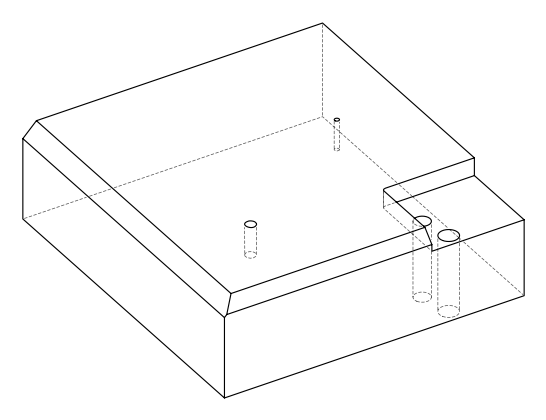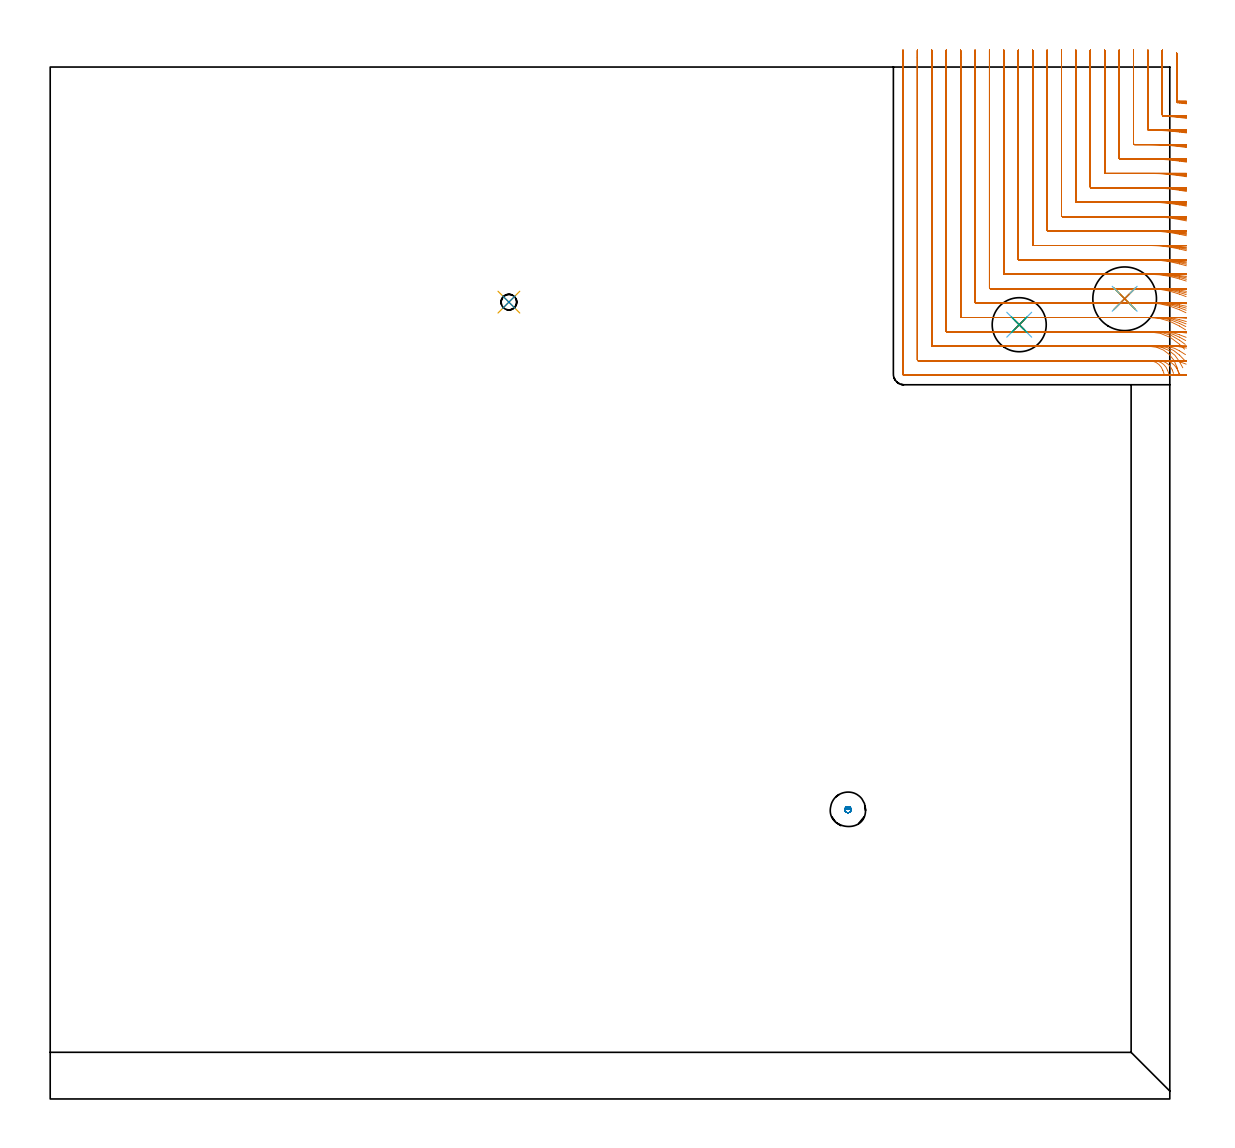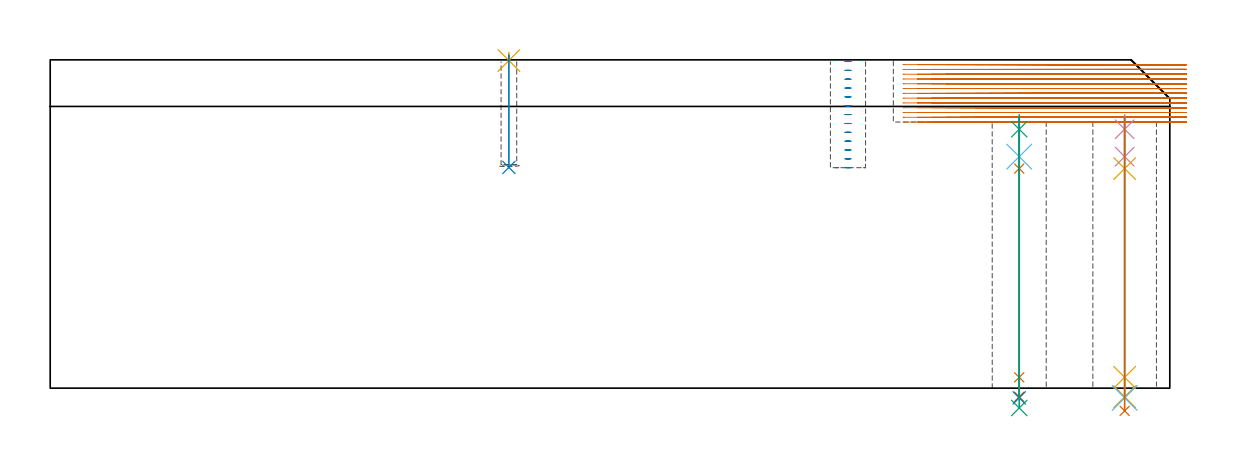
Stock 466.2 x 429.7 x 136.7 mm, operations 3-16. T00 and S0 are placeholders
(PLAN: 16 operations, 12 tool changes, 123.6 min)
(1 AREA_MILL | FG_CHAMFER_SURFACE | UGT0205_001 | 26.11 min | 87698 mm3)
(2 AREA_MILL_1 | FG_CHAMFER_SURFACE_1 | UGT0205_001 | 14.04 min | 37718 mm3)
(3 MILL_CORNER_NOTCH_RECTANGULAR | CORNER_NOTCH_RECTANGULAR | NXT0201_009 | Follow Part, ap 2, ae 75% | 79.26 min | 393359 mm3)
(4 MILL_BLIND_HOLE_FROM_SOLID_MATERIAL | STEP1POCKET | UGT0201_130 | Spiral | 0.65 min | 7508 mm3)
(5 SPOT_DRILL | STEP1HOLE | NXT0321_9005460120000 | 0.05 min | 182 mm3)
(6 SPOT_DRILL_1 | STEP1HOLE_1 | NXT0321_9005460120000 | 0.05 min | 180 mm3)
(7 SPOT_DRILL_2 | STEP1POCKET_1 | NXT0321_9005460120000 | 0.03 min | 6 mm3)
(8 DRILL_BLIND_HOLE_INTO_CENTER | STEP1HOLE | NXT0301_067 | 0.07 min | 792 mm3)
(9 GUN_DRILL_THROUGH_HOLE | STEP1HOLE | UGT0307_006 | 0.54 min | 6184 mm3)
(10 DRILL_TO_ENLARGE_THROUGH_HOLE | STEP1HOLE | NXT0301_104 | 0.47 min | 9840 mm3)
(11 DRILL_TO_ENLARGE_THROUGH_HOLE_1 | STEP1HOLE | UGT0301_054 | 0.49 min | 26993 mm3)
(12 DRILL_BLIND_HOLE_INTO_CENTER_1 | STEP1HOLE_1 | NXT0301_067 | 0.07 min | 815 mm3)
(13 GUN_DRILL_THROUGH_HOLE_1 | STEP1HOLE_1 | UGT0307_006 | 0.55 min | 6168 mm3)
(14 DRILL_TO_ENLARGE_THROUGH_HOLE_2 | STEP1HOLE_1 | NXT0301_104 | 0.47 min | 9840 mm3)
(15 DRILL_TO_ENLARGE_THROUGH_HOLE_3 | STEP1HOLE_1 | UGT0301_388 | 0.5 min | 44036 mm3)
(16 DRILL_BLIND_HOLE_INTO_CENTER_2 | STEP1POCKET_1 | NXT0301_036 | 0.19 min | 1445 mm3)
(TOOL UGT0205_001 | Chamfer Mill 20 x 3 x 45 deg. | D20 FL50 Z2)
(TOOL NXT0201_009 | ENDMILL 8mm [2P460-0800-NA 1630] | D8 FL26 Z6)
(TOOL UGT0201_130 | Carbide End Mill 12.0 | D12 FL15 Z4)
(TOOL NXT0321_9005460120000 | NC Spot Drill, 142deg, 12mm, Carbide, Uncoated | D12 PA142 FL30 Z2)
(TOOL NXT0301_067 | Carbide Drill 9.6mm [860.1-0960-029A1-MM 2214] | D9.6 PA140 FL47 Z2)
(TOOL UGT0307_006 | Gun Drill 9 mm | D9 PA130 FL24 Z1)
(TOOL NXT0301_104 | Carbide Drill 14mm [860.1-1400-112A1-MM 2214] | D14 PA140 FL123 Z2)
(TOOL UGT0301_054 | Twist Drill 22.5 mm | D22.5 PA118 FL155 Z2)
(TOOL UGT0301_388 | Twist Drill 26.5 mm | D26.5 PA118 FL165 Z2)
(TOOL NXT0301_036 | Carbide Drill 6.5mm [860.1-0650-033A1-MM 2214] | D6.5 PA140 FL53 Z2)
(OP 3 MILL_CORNER_NOTCH_RECTANGULAR)
G17 G21 G94 G90
T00 M6
G54
G17 G0 G90 X469.1 Y435.455 S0 M3
G43 Z146.7 H1
Z134.708
G94 G1 Y432.455 F250.
Y415.176 F500.
G3 X469.451 Y414.786 R0.4
G2 X470.2 Y414.706 R114.
G1 X473.182 Y414.375 F250.
G0 Z146.7
X463.1 Y436.7
Z134.708
G1 Y433.7
Y409.634 F500.
G3 X463.471 Y409.242 R0.4
G2 X470.2 Y408.667 R108.
G1 X473.18 Y408.318 F250.
G0 Z146.7
X457.1 Y436.7
Z134.708
G1 Y433.7
Y403.793 F500.
G3 X457.493 Y403.4 R0.4
G2 X470.2 Y402.623 R102.
G1 X473.177 Y402.254 F250.
G0 Z146.7
X451.1 Y436.7
Z134.708
G1 Y433.7
Y397.794 F500.
G3 X451.494 Y397.4 R0.4
G1 X457.637
G2 X470.2 Y396.574 R96.
G1 X473.174 Y396.182 F250.
G0 Z146.7
X445.1 Y436.7
Z134.708
G1 Y433.7
Y391.794 F500.
G3 X445.494 Y391.4 R0.4
G1 X457.637
G2 X470.2 Y390.519 R90.
G1 X473.171 Y390.1 F250.
G0 Z146.7
X439.1 Y436.7
Z134.708
G1 Y433.7
Y385.794 F500.
G3 X439.494 Y385.4 R0.4
G1 X457.637
G2 X470.2 Y384.455 R84.
G1 X473.166 Y384.007 F250.
G0 Z146.7
X433.1 Y436.7
Z134.708
G1 Y433.7
Y379.794 F500.
G3 X433.494 Y379.4 R0.4
G1 X457.637
G2 X470.2 Y378.382 R78.
G1 X473.161 Y377.898 F250.
G0 Z146.7
X427.1 Y436.7
Z134.708
G1 Y433.7
Y373.794 F500.
G3 X427.494 Y373.4 R0.4
G1 X457.637
G2 X470.2 Y372.296 R72.
G1 X473.154 Y371.772 F250.
G0 Z146.7
X421.1 Y436.7
Z134.708
G1 Y433.7
Y367.795 F500.
G3 X421.495 Y367.4 R0.4
G1 X457.637
G2 X470.2 Y366.193 R66.
G1 X473.145 Y365.622 F250.
G0 Z146.7
X415.1 Y436.7
Z134.708
G1 Y433.7
Y361.795 F500.
G3 X415.495 Y361.4 R0.4
G1 X457.637
G2 X470.2 Y360.07 R60.
G1 X473.133 Y359.442 F250.
G0 Z146.7
X409.1 Y436.7
Z134.708
G1 Y433.7
Y355.795 F500.
G3 X409.495 Y355.4 R0.4
G1 X457.637
G2 X470.2 Y353.918 R54.
G1 X473.118 Y353.22 F250.
G0 Z146.7
X403.1 Y436.7
Z134.708
G1 Y433.7
Y349.795 F500.
G3 X403.495 Y349.4 R0.4
G1 X457.637
G2 X470.2 Y347.727 R48.
G1 X473.095 Y346.942 F250.
G0 Z146.7
X397.1 Y436.7
Z134.708
G1 Y433.7
Y343.796 F500.
G3 X397.496 Y343.4 R0.4
G1 X457.637
G2 X470.2 Y341.477 R42.
G1 X473.063 Y340.58 F250.
G0 Z146.7
X391.1 Y436.7
Z134.708
G1 Y433.7
Y337.796 F500.
G3 X391.496 Y337.4 R0.4
G1 X457.637
G2 X470.2 Y335.137 R36.
G1 X473.011 Y334.09 F250.
G0 Z146.7
X385.1 Y436.7
Z134.708
G1 Y433.7
Y331.796 F500.
G3 X385.496 Y331.4 R0.4
G1 X457.637
G2 X470.2 Y328.643 R30.
G1 X472.924 Y327.387 F250.
G0 Z146.7
X379.1 Y436.7
Z134.708
G1 Y433.7
Y325.796 F500.
G3 X379.496 Y325.4 R0.4
G1 X457.637
G2 X470.2 Y321.849 R24.
G1 X472.756 Y320.279 F250.
G0 Z146.7
X373.1 Y436.7
Z134.708
G1 Y433.7
Y319.796 F500.
G3 X373.496 Y319.4 R0.4
G1 X457.637
G2 X470.2 Y314.291 R18.
G1 X472.348 Y312.197 F250.
G0 Z146.7
X367.1 Y436.7
Z134.708
G1 Y433.7
Y313.797 F500.
G3 X367.497 Y313.4 R0.4
G1 X457.637
G2 X469.169 Y304.719 R12.
G1 X469.999 Y301.837 F250.
G0 Z146.7
X361.1 Y436.7
Z134.708
G1 Y433.7
Y307.797 F500.
G3 X361.497 Y307.4 R0.4
G1 X457.637
G2 X463.294 Y303.4 R6.
G1 X463.794 Y301.986 F250.
G0 Z146.7
X355.1 Y436.7
Z134.708
G1 Y433.7
Y301.8 F500.
G3 X355.5 Y301.4 R0.4
G1 X457.637
X460.637 F250.
G0 Z146.7
X469.1 Y435.455
Z132.715
G1 Y432.455
Y415.366 F500.
G3 X469.458 Y414.975 R0.4
G2 X470.2 Y414.909 R114.
G1 X473.187 Y414.631 F250.
G0 Z146.7
X463.1 Y436.7
Z132.715
G1 Y433.7
Y409.724 F500.
G3 X463.479 Y409.331 R0.4
G2 X470.2 Y408.881 R108.
G1 X473.186 Y408.588 F250.
G0 Z146.7
X457.1 Y436.7
Z132.715
G1 Y433.7
Y403.793 F500.
G3 X457.493 Y403.4 R0.4
G1 X459.629
G2 X470.2 Y402.851 R102.
G1 X473.184 Y402.54 F250.
G0 Z146.7
X451.1 Y436.7
Z132.715
G1 Y433.7
Y397.794 F500.
G3 X451.494 Y397.4 R0.4
G1 X459.629
G2 X470.2 Y396.816 R96.
G1 X473.182 Y396.486 F250.
G0 Z146.7
X445.1 Y436.7
Z132.715
G1 Y433.7
Y391.794 F500.
G3 X445.494 Y391.4 R0.4
G1 X459.629
G2 X470.2 Y390.777 R90.
G1 X473.179 Y390.425 F250.
G0 Z146.7
X439.1 Y436.7
Z132.715
G1 Y433.7
Y385.794 F500.
G3 X439.494 Y385.4 R0.4
G1 X459.629
G2 X470.2 Y384.732 R84.
G1 X473.176 Y384.355 F250.
G0 Z146.7
X433.1 Y436.7
Z132.715
G1 Y433.7
Y379.794 F500.
G3 X433.494 Y379.4 R0.4
G1 X459.629
G2 X470.2 Y378.68 R78.
G1 X473.172 Y378.274 F250.
G0 Z146.7
X427.1 Y436.7
Z132.715
G1 Y433.7
Y373.794 F500.
G3 X427.494 Y373.4 R0.4
G1 X459.629
G2 X470.2 Y372.62 R72.
G1 X473.167 Y372.179 F250.
G0 Z146.7
X421.1 Y436.7
Z132.715
G1 Y433.7
Y367.795 F500.
G3 X421.495 Y367.4 R0.4
G1 X459.629
G2 X470.2 Y366.548 R66.
G1 X473.161 Y366.067 F250.
G0 Z146.7
X415.1 Y436.7
Z132.715
G1 Y433.7
Y361.795 F500.
G3 X415.495 Y361.4 R0.4
G1 X459.629
G2 X470.2 Y360.461 R60.
G1 X473.153 Y359.933 F250.
G0 Z146.7
X409.1 Y436.7
Z132.715
G1 Y433.7
Y355.795 F500.
G3 X409.495 Y355.4 R0.4
G1 X459.629
G2 X470.2 Y354.355 R54.
G1 X473.142 Y353.768 F250.
G0 Z146.7
X403.1 Y436.7
Z132.715
G1 Y433.7
Y349.795 F500.
G3 X403.495 Y349.4 R0.4
G1 X459.629
G2 X470.2 Y348.222 R48.
G1 X473.126 Y347.561 F250.
G0 Z146.7
X397.1 Y436.7
Z132.715
G1 Y433.7
Y343.796 F500.
G3 X397.496 Y343.4 R0.4
G1 X459.629
G2 X470.2 Y342.048 R42.
G1 X473.103 Y341.293 F250.
G0 Z146.7
X391.1 Y436.7
Z132.715
G1 Y433.7
Y337.796 F500.
G3 X391.496 Y337.4 R0.4
G1 X459.629
G2 X470.2 Y335.813 R36.
G1 X473.068 Y334.932 F250.
G0 Z146.7
X385.1 Y436.7
Z132.715
G1 Y433.7
Y331.796 F500.
G3 X385.496 Y331.4 R0.4
G1 X459.629
G2 X470.2 Y329.476 R30.
G1 X473.008 Y328.419 F250.
G0 Z146.7
X379.1 Y436.7
Z132.715
G1 Y433.7
Y325.796 F500.
G3 X379.496 Y325.4 R0.4
G1 X459.629
G2 X470.2 Y322.947 R24.
G1 X472.893 Y321.625 F250.
G0 Z146.7
X373.1 Y436.7
Z132.715
G1 Y433.7
Y319.796 F500.
G3 X373.496 Y319.4 R0.4
G1 X459.629
G2 X470.2 Y315.969 R18.
G1 X472.628 Y314.207 F250.
G0 Z146.7
X367.1 Y436.7
Z132.715
G1 Y433.7
Y313.797 F500.
G3 X367.497 Y313.4 R0.4
G1 X459.629
G2 X470.189 Y307.1 R12.
G1 X471.614 Y304.46 F250.
G0 Z146.7
X361.1 Y436.7
Z132.715
G1 Y433.7
Y307.797 F500.
G3 X361.497 Y307.4 R0.4
G1 X459.629
G2 X465.286 Y303.399 R6.
G1 X465.786 Y301.985 F250.
G0 Z146.7
X355.1 Y436.7
Z132.715
G1 Y433.7
Y301.8 F500.
G3 X355.5 Y301.4 R0.4
G1 X459.629
X462.629 F250.
G0 Z146.7
X469.1 Y435.455
Z130.723
G1 Y432.455
Y415.521 F500.
G3 X469.465 Y415.13 R0.4
G2 X470.2 Y415.077 R114.
G1 X473.191 Y414.851 F250.
G0 Z146.7
X463.1 Y436.7
Z130.723
G1 Y433.7
Y409.777 F500.
G3 X463.486 Y409.384 R0.4
G2 X470.2 Y409.059 R108.
G1 X473.191 Y408.82 F250.
G0 Z146.7
X457.1 Y436.7
Z130.723
G1 Y433.7
Y403.793 F500.
G3 X457.493 Y403.4 R0.4
G1 X461.621
G2 X470.2 Y403.039 R102.
G1 X473.189 Y402.786 F250.
G0 Z146.7
X451.1 Y436.7
Z130.723
G1 Y433.7
Y397.794 F500.
G3 X451.494 Y397.4 R0.4
G1 X461.621
G2 X470.2 Y397.016 R96.
G1 X473.188 Y396.748 F250.
G0 Z146.7
X445.1 Y436.7
Z130.723
G1 Y433.7
Y391.794 F500.
G3 X445.494 Y391.4 R0.4
G1 X461.621
G2 X470.2 Y390.99 R90.
G1 X473.186 Y390.704 F250.
G0 Z146.7
X439.1 Y436.7
Z130.723
G1 Y433.7
Y385.794 F500.
G3 X439.494 Y385.4 R0.4
G1 X461.621
G2 X470.2 Y384.961 R84.
G1 X473.184 Y384.654 F250.
G0 Z146.7
X433.1 Y436.7
Z130.723
G1 Y433.7
Y379.794 F500.
G3 X433.494 Y379.4 R0.4
G1 X461.621
G2 X470.2 Y378.927 R78.
G1 X473.182 Y378.597 F250.
G0 Z146.7
X427.1 Y436.7
Z130.723
G1 Y433.7
Y373.794 F500.
G3 X427.494 Y373.4 R0.4
G1 X461.621
G2 X470.2 Y372.887 R72.
G1 X473.179 Y372.53 F250.
G0 Z146.7
X421.1 Y436.7
Z130.723
G1 Y433.7
Y367.795 F500.
G3 X421.495 Y367.4 R0.4
G1 X461.621
G2 X470.2 Y366.84 R66.
G1 X473.175 Y366.45 F250.
G0 Z146.7
X415.1 Y436.7
Z130.723
G1 Y433.7
Y361.795 F500.
G3 X415.495 Y361.4 R0.4
G1 X461.621
G2 X470.2 Y360.784 R60.
G1 X473.169 Y360.355 F250.
G0 Z146.7
X409.1 Y436.7
Z130.723
G1 Y433.7
Y355.795 F500.
G3 X409.495 Y355.4 R0.4
G1 X461.621
G2 X470.2 Y354.714 R54.
G1 X473.162 Y354.238 F250.
G0 Z146.7
X403.1 Y436.7
Z130.723
G1 Y433.7
Y349.795 F500.
G3 X403.495 Y349.4 R0.4
G1 X461.621
G2 X470.2 Y348.627 R48.
G1 X473.152 Y348.091 F250.
G0 Z146.7
X397.1 Y436.7
Z130.723
G1 Y433.7
Y343.796 F500.
G3 X397.496 Y343.4 R0.4
G1 X461.621
G2 X470.2 Y342.515 R42.
G1 X473.137 Y341.902 F250.
G0 Z146.7
X391.1 Y436.7
Z130.723
G1 Y433.7
Y337.796 F500.
G3 X391.496 Y337.4 R0.4
G1 X461.621
G2 X470.2 Y336.363 R36.
G1 X473.114 Y335.648 F250.
G0 Z146.7
X385.1 Y436.7
Z130.723
G1 Y433.7
Y331.796 F500.
G3 X385.496 Y331.4 R0.4
G1 X461.621
G2 X470.2 Y330.147 R30.
G1 X473.075 Y329.289 F250.
G0 Z146.7
X379.1 Y436.7
Z130.723
G1 Y433.7
Y325.796 F500.
G3 X379.496 Y325.4 R0.4
G1 X461.621
G2 X470.2 Y323.814 R24.
G1 X473.002 Y322.742 F250.
G0 Z146.7
X373.1 Y436.7
Z130.723
G1 Y433.7
Y319.796 F500.
G3 X373.496 Y319.4 R0.4
G1 X461.621
G2 X470.2 Y317.224 R18.
G1 X472.837 Y315.794 F250.
G0 Z146.7
X367.1 Y436.7
Z130.723
G1 Y433.7
Y313.797 F500.
G3 X367.497 Y313.4 R0.4
G1 X461.621
G2 X470.2 Y309.791 R12.
G1 X472.298 Y307.646 F250.
G0 Z146.7
X361.1 Y436.7
Z130.723
G1 Y433.7
Y307.797 F500.
G3 X361.497 Y307.4 R0.4
G1 X461.621
G2 X467.229 Y303.535 R6.
G1 X467.762 Y302.133 F250.
G0 Z146.7
X355.1 Y436.7
Z130.723
G1 Y433.7
Y301.8 F500.
G3 X355.5 Y301.4 R0.4
G1 X461.621
X464.621 F250.
G0 Z146.7
X469.1 Y435.455
Z128.731
G1 Y432.455
Y415.65 F500.
G3 X469.473 Y415.258 R0.4
G2 X470.2 Y415.22 R114.
G1 X473.195 Y415.051 F250.
G0 Z146.7
X463.1 Y436.7
Z128.731
G1 Y433.7
Y409.793 F500.
G3 X463.493 Y409.4 R0.4
G2 X470.2 Y409.21 R108.
G1 X473.195 Y409.031 F250.
G0 Z146.7
X457.1 Y436.7
Z128.731
G1 Y433.7
Y403.793 F500.
G3 X457.493 Y403.4 R0.4
G1 X463.783
G2 X470.2 Y403.198 R102.
G1 X473.194 Y403.009 F250.
G0 Z146.7
X451.1 Y436.7
Z128.731
G1 Y433.7
Y397.794 F500.
G3 X451.494 Y397.4 R0.4
G1 X463.783
G2 X470.2 Y397.185 R96.
G1 X473.193 Y396.985 F250.
G0 Z146.7
X445.1 Y436.7
Z128.731
G1 Y433.7
Y391.794 F500.
G3 X445.494 Y391.4 R0.4
G1 X463.783
G2 X470.2 Y391.171 R90.
G1 X473.192 Y390.957 F250.
G0 Z146.7
X439.1 Y436.7
Z128.731
G1 Y433.7
Y385.794 F500.
G3 X439.494 Y385.4 R0.4
G1 X463.783
G2 X470.2 Y385.155 R84.
G1 X473.191 Y384.925 F250.
G0 Z146.7
X433.1 Y436.7
Z128.731
G1 Y433.7
Y379.794 F500.
G3 X433.494 Y379.4 R0.4
G1 X463.783
G2 X470.2 Y379.136 R78.
G1 X473.19 Y378.889 F250.
G0 Z146.7
X427.1 Y436.7
Z128.731
G1 Y433.7
Y373.794 F500.
G3 X427.494 Y373.4 R0.4
G1 X463.783
G2 X470.2 Y373.113 R72.
G1 X473.188 Y372.846 F250.
G0 Z146.7
X421.1 Y436.7
Z128.731
G1 Y433.7
Y367.795 F500.
G3 X421.495 Y367.4 R0.4
G1 X463.783
G2 X470.2 Y367.087 R66.
G1 X473.186 Y366.796 F250.
G0 Z146.7
X415.1 Y436.7
Z128.731
G1 Y433.7
Y361.795 F500.
G3 X415.495 Y361.4 R0.4
G1 X463.783
G2 X470.2 Y361.056 R60.
G1 X473.183 Y360.735 F250.
G0 Z146.7
X409.1 Y436.7
Z128.731
G1 Y433.7
Y355.795 F500.
G3 X409.495 Y355.4 R0.4
G1 X463.783
G2 X470.2 Y355.017 R54.
G1 X473.179 Y354.661 F250.
G0 Z146.7
X403.1 Y436.7
Z128.731
G1 Y433.7
Y349.795 F500.
G3 X403.495 Y349.4 R0.4
G1 X463.783
G2 X470.2 Y348.969 R48.
G1 X473.173 Y348.568 F250.
G0 Z146.7
X397.1 Y436.7
Z128.731
G1 Y433.7
Y343.796 F500.
G3 X397.496 Y343.4 R0.4
G1 X463.783
G2 X470.2 Y342.907 R42.
G1 X473.165 Y342.449 F250.
G0 Z146.7
X391.1 Y436.7
Z128.731
G1 Y433.7
Y337.796 F500.
G3 X391.496 Y337.4 R0.4
G1 X463.783
G2 X470.2 Y336.823 R36.
G1 X473.152 Y336.289 F250.
G0 Z146.7
X385.1 Y436.7
Z128.731
G1 Y433.7
Y331.796 F500.
G3 X385.496 Y331.4 R0.4
G1 X463.783
G2 X470.2 Y330.706 R30.
G1 X473.131 Y330.064 F250.
G0 Z146.7
X379.1 Y436.7
Z128.731
G1 Y433.7
Y325.796 F500.
G3 X379.496 Y325.4 R0.4
G1 X463.783
G2 X470.2 Y324.526 R24.
G1 X473.091 Y323.724 F250.
G0 Z146.7
X373.1 Y436.7
Z128.731
G1 Y433.7
Y319.796 F500.
G3 X373.496 Y319.4 R0.4
G1 X463.783
G2 X470.2 Y318.217 R18.
G1 X473.003 Y317.148 F250.
G0 Z146.7
X367.1 Y436.7
Z128.731
G1 Y433.7
Y313.797 F500.
G3 X367.497 Y313.4 R0.4
G1 X463.783
G2 X470.2 Y311.54 R12.
G1 X472.735 Y309.936 F250.
G0 Z146.7
X361.1 Y436.7
Z128.731
G1 Y433.7
Y307.797 F500.
G3 X361.497 Y307.4 R0.4
G1 X463.783
G2 X469.1 Y304.18 R6.
G1 X470.49 Y301.521 F250.
G0 Z146.7
X355.1 Y436.7
Z128.731
G1 Y433.7
Y301.8 F500.
G3 X355.5 Y301.4 R0.4
G1 X463.783
X466.783 F250.
G0 Z146.7
X469.1 Y435.455
Z126.738
G1 Y432.455
Y415.784 F500.
G3 X469.488 Y415.392 R0.4
G2 X470.2 Y415.381 R114.
G1 X473.199 Y415.326 F250.
G0 Z146.7
X463.1 Y436.7
Z126.738
G1 Y433.7
Y409.793 F500.
G3 X463.493 Y409.4 R0.4
G1 X468.109
G2 X470.2 Y409.38 R108.
G1 X473.199 Y409.322 F250.
G0 Z146.7
X457.1 Y436.7
Z126.738
G1 Y433.7
Y403.793 F500.
G3 X457.493 Y403.4 R0.4
G1 X468.109
G2 X470.2 Y403.379 R102.
G1 X473.199 Y403.317 F250.
G0 Z146.7
X451.1 Y436.7
Z126.738
G1 Y433.7
Y397.794 F500.
G3 X451.494 Y397.4 R0.4
G1 X468.109
G2 X470.2 Y397.377 R96.
G1 X473.199 Y397.312 F250.
G0 Z146.7
X445.1 Y436.7
Z126.738
G1 Y433.7
Y391.794 F500.
G3 X445.494 Y391.4 R0.4
G1 X468.109
G2 X470.2 Y391.376 R90.
G1 X473.199 Y391.306 F250.
G0 Z146.7
X439.1 Y436.7
Z126.738
G1 Y433.7
Y385.794 F500.
G3 X439.494 Y385.4 R0.4
G1 X468.109
G2 X470.2 Y385.374 R84.
G1 X473.199 Y385.299 F250.
G0 Z146.7
X433.1 Y436.7
Z126.738
G1 Y433.7
Y379.794 F500.
G3 X433.494 Y379.4 R0.4
G1 X468.109
G2 X470.2 Y379.372 R78.
G1 X473.199 Y379.292 F250.
G0 Z146.7
X427.1 Y436.7
Z126.738
G1 Y433.7
Y373.794 F500.
G3 X427.494 Y373.4 R0.4
G1 X468.109
G2 X470.2 Y373.37 R72.
G1 X473.199 Y373.283 F250.
G0 Z146.7
X421.1 Y436.7
Z126.738
G1 Y433.7
Y367.795 F500.
G3 X421.495 Y367.4 R0.4
G1 X468.109
G2 X470.2 Y367.367 R66.
G1 X473.198 Y367.272 F250.
G0 Z146.7
X415.1 Y436.7
Z126.738
G1 Y433.7
Y361.795 F500.
G3 X415.495 Y361.4 R0.4
G1 X468.109
G2 X470.2 Y361.364 R60.
G1 X473.198 Y361.259 F250.
G0 Z146.7
X409.1 Y436.7
Z126.738
G1 Y433.7
Y355.795 F500.
G3 X409.495 Y355.4 R0.4
G1 X468.109
G2 X470.2 Y355.36 R54.
G1 X473.198 Y355.243 F250.
G0 Z146.7
X403.1 Y436.7
Z126.738
G1 Y433.7
Y349.795 F500.
G3 X403.495 Y349.4 R0.4
G1 X468.109
G2 X470.2 Y349.354 R48.
G1 X473.197 Y349.224 F250.
G0 Z146.7
X397.1 Y436.7
Z126.738
G1 Y433.7
Y343.796 F500.
G3 X397.496 Y343.4 R0.4
G1 X468.109
G2 X470.2 Y343.348 R42.
G1 X473.196 Y343.199 F250.
G0 Z146.7
X391.1 Y436.7
Z126.738
G1 Y433.7
Y337.796 F500.
G3 X391.496 Y337.4 R0.4
G1 X468.109
G2 X470.2 Y337.339 R36.
G1 X473.195 Y337.165 F250.
G0 Z146.7
X385.1 Y436.7
Z126.738
G1 Y433.7
Y331.796 F500.
G3 X385.496 Y331.4 R0.4
G1 X468.109
G2 X470.2 Y331.327 R30.
G1 X473.193 Y331.118 F250.
G0 Z146.7
X379.1 Y436.7
Z126.738
G1 Y433.7
Y325.796 F500.
G3 X379.496 Y325.4 R0.4
G1 X468.109
G2 X470.2 Y325.309 R24.
G1 X473.189 Y325.047 F250.
G0 Z146.7
X373.1 Y436.7
Z126.738
G1 Y433.7
Y319.796 F500.
G3 X373.496 Y319.4 R0.4
G1 X468.109
G2 X470.2 Y319.278 R18.
G1 X473.18 Y318.93 F250.
G0 Z146.7
X367.1 Y436.7
Z126.738
G1 Y433.7
Y313.797 F500.
G3 X367.497 Y313.4 R0.4
G1 X468.109
G2 X470.2 Y313.216 R12.
G1 X473.154 Y312.694 F250.
G0 Z146.7
X361.1 Y436.7
Z126.738
G1 Y433.7
Y307.797 F500.
G3 X361.497 Y307.4 R0.4
G1 X468.109
G2 X470.2 Y307.024 R6.
G1 X473.012 Y305.979 F250.
G0 Z146.7
X355.1 Y436.7
Z126.738
G1 Y433.7
Y301.8 F500.
G3 X355.5 Y301.4 R0.4
G1 X468.109
X471.109 F250.
G0 Z146.7
X469.1 Y435.455
Z124.746
G1 Y432.455
Y415.793 F500.
G3 X469.493 Y415.4 R0.4
G2 X470.2 Y415.4 R114.
G1 X473.2 Y415.393 F250.
G0 Z146.7
X463.1 Y436.7
Z124.746
G1 Y433.7
Y409.793 F500.
G3 X463.493 Y409.4 R0.4
G1 X469.912
X470.2
X473.2 Y409.392 F250.
G0 Z146.7
X457.1 Y436.7
Z124.746
G1 Y433.7
Y403.793 F500.
G3 X457.493 Y403.4 R0.4
G1 X469.912
X470.2
X473.2 Y403.391 F250.
G0 Z146.7
X451.1 Y436.7
Z124.746
G1 Y433.7
Y397.794 F500.
G3 X451.494 Y397.4 R0.4
G1 X469.912
X470.2
X473.2 Y397.391 F250.
G0 Z146.7
X445.1 Y436.7
Z124.746
G1 Y433.7
Y391.794 F500.
G3 X445.494 Y391.4 R0.4
G1 X469.912
X470.2
X473.2 Y391.39 F250.
G0 Z146.7
X439.1 Y436.7
Z124.746
G1 Y433.7
Y385.794 F500.
G3 X439.494 Y385.4 R0.4
G1 X469.912
X470.2
X473.2 Y385.389 F250.
G0 Z146.7
X433.1 Y436.7
Z124.746
G1 Y433.7
Y379.794 F500.
G3 X433.494 Y379.4 R0.4
G1 X469.912
X470.2 Y379.399
X473.2 Y379.388 F250.
G0 Z146.7
X427.1 Y436.7
Z124.746
G1 Y433.7
Y373.794 F500.
G3 X427.494 Y373.4 R0.4
G1 X469.912
X470.2 Y373.399
X473.2 Y373.387 F250.
G0 Z146.7
X421.1 Y436.7
Z124.746
G1 Y433.7
Y367.795 F500.
G3 X421.495 Y367.4 R0.4
G1 X469.912
X470.2 Y367.399
X473.2 Y367.386 F250.
G0 Z146.7
X415.1 Y436.7
Z124.746
G1 Y433.7
Y361.795 F500.
G3 X415.495 Y361.4 R0.4
G1 X469.912
X470.2 Y361.399
X473.2 Y361.385 F250.
G0 Z146.7
X409.1 Y436.7
Z124.746
G1 Y433.7
Y355.795 F500.
G3 X409.495 Y355.4 R0.4
G1 X469.912
X470.2 Y355.399
X473.2 Y355.383 F250.
G0 Z146.7
X403.1 Y436.7
Z124.746
G1 Y433.7
Y349.795 F500.
G3 X403.495 Y349.4 R0.4
G1 X469.912
X470.2 Y349.399
X473.2 Y349.381 F250.
G0 Z146.7
X397.1 Y436.7
Z124.746
G1 Y433.7
Y343.796 F500.
G3 X397.496 Y343.4 R0.4
G1 X469.912
X470.2 Y343.399
X473.2 Y343.378 F250.
G0 Z146.7
X391.1 Y436.7
Z124.746
G1 Y433.7
Y337.796 F500.
G3 X391.496 Y337.4 R0.4
G1 X469.912
G2 X470.2 Y337.399 R36.
G1 X473.2 Y337.375 F250.
G0 Z146.7
X385.1 Y436.7
Z124.746
G1 Y433.7
Y331.796 F500.
G3 X385.496 Y331.4 R0.4
G1 X469.912
G2 X470.2 Y331.399 R30.
G1 X473.2 Y331.37 F250.
G0 Z146.7
X379.1 Y436.7
Z124.746
G1 Y433.7
Y325.796 F500.
G3 X379.496 Y325.4 R0.4
G1 X469.912
G2 X470.2 Y325.398 R24.
G1 X473.2 Y325.362 F250.
G0 Z146.7
X373.1 Y436.7
Z124.746
G1 Y433.7
Y319.796 F500.
G3 X373.496 Y319.4 R0.4
G1 X469.912
G2 X470.2 Y319.398 R18.
G1 X473.2 Y319.35 F250.
G0 Z146.7
X367.1 Y436.7
Z124.746
G1 Y433.7
Y313.797 F500.
G3 X367.497 Y313.4 R0.4
G1 X469.912
G2 X470.2 Y313.397 R12.
G1 X473.199 Y313.325 F250.
G0 Z146.7
X361.1 Y436.7
Z124.746
G1 Y433.7
Y307.797 F500.
G3 X361.497 Y307.4 R0.4
G1 X469.912
G2 X470.2 Y307.393 R6.
G1 X473.197 Y307.249 F250.
G0 Z146.7
X355.1 Y436.7
Z124.746
G1 Y433.7
Y301.8 F500.
G3 X355.5 Y301.4 R0.4
G1 X469.912
X472.912 F250.
G0 Z146.7
X469.1 Y435.455
Z122.754
G1 Y432.455
Y415.793 F500.
G3 X469.493 Y415.4 R0.4
G1 X470.2
X473.2 F250.
G0 Z146.7
X463.1 Y436.7
Z122.754
G1 Y433.7
Y409.793 F500.
G3 X463.493 Y409.4 R0.4
G1 X470.2
X473.2 F250.
G0 Z146.7
X457.1 Y436.7
Z122.754
G1 Y433.7
Y403.793 F500.
G3 X457.493 Y403.4 R0.4
G1 X470.2
X473.2 F250.
G0 Z146.7
X451.1 Y436.7
Z122.754
G1 Y433.7
Y397.794 F500.
G3 X451.494 Y397.4 R0.4
G1 X470.2
X473.2 F250.
G0 Z146.7
X445.1 Y436.7
Z122.754
G1 Y433.7
Y391.794 F500.
G3 X445.494 Y391.4 R0.4
G1 X470.2
X473.2 F250.
G0 Z146.7
X439.1 Y436.7
Z122.754
G1 Y433.7
Y385.794 F500.
G3 X439.494 Y385.4 R0.4
G1 X470.2
X473.2 F250.
G0 Z146.7
X433.1 Y436.7
Z122.754
G1 Y433.7
Y379.794 F500.
G3 X433.494 Y379.4 R0.4
G1 X470.2
X473.2 F250.
G0 Z146.7
X427.1 Y436.7
Z122.754
G1 Y433.7
Y373.794 F500.
G3 X427.494 Y373.4 R0.4
G1 X470.2
X473.2 F250.
G0 Z146.7
X421.1 Y436.7
Z122.754
G1 Y433.7
Y367.795 F500.
G3 X421.495 Y367.4 R0.4
G1 X470.2
X473.2 F250.
G0 Z146.7
X415.1 Y436.7
Z122.754
G1 Y433.7
Y361.795 F500.
G3 X415.495 Y361.4 R0.4
G1 X470.2
X473.2 F250.
G0 Z146.7
X409.1 Y436.7
Z122.754
G1 Y433.7
Y355.795 F500.
G3 X409.495 Y355.4 R0.4
G1 X470.2
X473.2 F250.
G0 Z146.7
X403.1 Y436.7
Z122.754
G1 Y433.7
Y349.795 F500.
G3 X403.495 Y349.4 R0.4
G1 X470.2
X473.2 F250.
G0 Z146.7
X397.1 Y436.7
Z122.754
G1 Y433.7
Y343.796 F500.
G3 X397.496 Y343.4 R0.4
G1 X470.2
X473.2 F250.
G0 Z146.7
X391.1 Y436.7
Z122.754
G1 Y433.7
Y337.796 F500.
G3 X391.496 Y337.4 R0.4
G1 X470.2
X473.2 F250.
G0 Z146.7
X385.1 Y436.7
Z122.754
G1 Y433.7
Y331.796 F500.
G3 X385.496 Y331.4 R0.4
G1 X470.2
X473.2 F250.
G0 Z146.7
X379.1 Y436.7
Z122.754
G1 Y433.7
Y325.796 F500.
G3 X379.496 Y325.4 R0.4
G1 X470.2
X473.2 F250.
G0 Z146.7
X373.1 Y436.7
Z122.754
G1 Y433.7
Y319.796 F500.
G3 X373.496 Y319.4 R0.4
G1 X470.2
X473.2 F250.
G0 Z146.7
X367.1 Y436.7
Z122.754
G1 Y433.7
Y313.797 F500.
G3 X367.497 Y313.4 R0.4
G1 X470.2
X473.2 F250.
G0 Z146.7
X361.1 Y436.7
Z122.754
G1 Y433.7
Y307.797 F500.
G3 X361.497 Y307.4 R0.4
G1 X470.2
X473.2 F250.
G0 Z146.7
X355.1 Y436.7
Z122.754
G1 Y433.7
Y301.8 F500.
G3 X355.5 Y301.4 R0.4
G1 X470.2
X473.2 F250.
G0 Z146.7
X469.1 Y435.455
Z120.761
G1 Y432.455
Y415.793 F500.
G3 X469.493 Y415.4 R0.4
G1 X470.2
X473.2 F250.
G0 Z146.7
X463.1 Y436.7
Z120.761
G1 Y433.7
Y409.793 F500.
G3 X463.493 Y409.4 R0.4
G1 X470.2
X473.2 F250.
G0 Z146.7
X457.1 Y436.7
Z120.761
G1 Y433.7
Y403.793 F500.
G3 X457.493 Y403.4 R0.4
G1 X470.2
X473.2 F250.
G0 Z146.7
X451.1 Y436.7
Z120.761
G1 Y433.7
Y397.794 F500.
G3 X451.494 Y397.4 R0.4
G1 X470.2
X473.2 F250.
G0 Z146.7
X445.1 Y436.7
Z120.761
G1 Y433.7
Y391.794 F500.
G3 X445.494 Y391.4 R0.4
G1 X470.2
X473.2 F250.
G0 Z146.7
X439.1 Y436.7
Z120.761
G1 Y433.7
Y385.794 F500.
G3 X439.494 Y385.4 R0.4
G1 X470.2
X473.2 F250.
G0 Z146.7
X433.1 Y436.7
Z120.761
G1 Y433.7
Y379.794 F500.
G3 X433.494 Y379.4 R0.4
G1 X470.2
X473.2 F250.
G0 Z146.7
X427.1 Y436.7
Z120.761
G1 Y433.7
Y373.794 F500.
G3 X427.494 Y373.4 R0.4
G1 X470.2
X473.2 F250.
G0 Z146.7
X421.1 Y436.7
Z120.761
G1 Y433.7
Y367.795 F500.
G3 X421.495 Y367.4 R0.4
G1 X470.2
X473.2 F250.
G0 Z146.7
X415.1 Y436.7
Z120.761
G1 Y433.7
Y361.795 F500.
G3 X415.495 Y361.4 R0.4
G1 X470.2
X473.2 F250.
G0 Z146.7
X409.1 Y436.7
Z120.761
G1 Y433.7
Y355.795 F500.
G3 X409.495 Y355.4 R0.4
G1 X470.2
X473.2 F250.
G0 Z146.7
X403.1 Y436.7
Z120.761
G1 Y433.7
Y349.795 F500.
G3 X403.495 Y349.4 R0.4
G1 X470.2
X473.2 F250.
G0 Z146.7
X397.1 Y436.7
Z120.761
G1 Y433.7
Y343.796 F500.
G3 X397.496 Y343.4 R0.4
G1 X470.2
X473.2 F250.
G0 Z146.7
X391.1 Y436.7
Z120.761
G1 Y433.7
Y337.796 F500.
G3 X391.496 Y337.4 R0.4
G1 X470.2
X473.2 F250.
G0 Z146.7
X385.1 Y436.7
Z120.761
G1 Y433.7
Y331.796 F500.
G3 X385.496 Y331.4 R0.4
G1 X470.2
X473.2 F250.
G0 Z146.7
X379.1 Y436.7
Z120.761
G1 Y433.7
Y325.796 F500.
G3 X379.496 Y325.4 R0.4
G1 X470.2
X473.2 F250.
G0 Z146.7
X373.1 Y436.7
Z120.761
G1 Y433.7
Y319.796 F500.
G3 X373.496 Y319.4 R0.4
G1 X470.2
X473.2 F250.
G0 Z146.7
X367.1 Y436.7
Z120.761
G1 Y433.7
Y313.797 F500.
G3 X367.497 Y313.4 R0.4
G1 X470.2
X473.2 F250.
G0 Z146.7
X361.1 Y436.7
Z120.761
G1 Y433.7
Y307.797 F500.
G3 X361.497 Y307.4 R0.4
G1 X470.2
X473.2 F250.
G0 Z146.7
X355.1 Y436.7
Z120.761
G1 Y433.7
Y301.8 F500.
G3 X355.5 Y301.4 R0.4
G1 X470.2
X473.2 F250.
G0 Z146.7
X469.1 Y435.455
Z118.769
G1 Y432.455
Y415.793 F500.
G3 X469.493 Y415.4 R0.4
G1 X470.2
X473.2 F250.
G0 Z146.7
X463.1 Y436.7
Z118.769
G1 Y433.7
Y409.793 F500.
G3 X463.493 Y409.4 R0.4
G1 X470.2
X473.2 F250.
G0 Z146.7
X457.1 Y436.7
Z118.769
G1 Y433.7
Y403.793 F500.
G3 X457.493 Y403.4 R0.4
G1 X470.2
X473.2 F250.
G0 Z146.7
X451.1 Y436.7
Z118.769
G1 Y433.7
Y397.794 F500.
G3 X451.494 Y397.4 R0.4
G1 X470.2
X473.2 F250.
G0 Z146.7
X445.1 Y436.7
Z118.769
G1 Y433.7
Y391.794 F500.
G3 X445.494 Y391.4 R0.4
G1 X470.2
X473.2 F250.
G0 Z146.7
X439.1 Y436.7
Z118.769
G1 Y433.7
Y385.794 F500.
G3 X439.494 Y385.4 R0.4
G1 X470.2
X473.2 F250.
G0 Z146.7
X433.1 Y436.7
Z118.769
G1 Y433.7
Y379.794 F500.
G3 X433.494 Y379.4 R0.4
G1 X470.2
X473.2 F250.
G0 Z146.7
X427.1 Y436.7
Z118.769
G1 Y433.7
Y373.794 F500.
G3 X427.494 Y373.4 R0.4
G1 X470.2
X473.2 F250.
G0 Z146.7
X421.1 Y436.7
Z118.769
G1 Y433.7
Y367.795 F500.
G3 X421.495 Y367.4 R0.4
G1 X470.2
X473.2 F250.
G0 Z146.7
X415.1 Y436.7
Z118.769
G1 Y433.7
Y361.795 F500.
G3 X415.495 Y361.4 R0.4
G1 X470.2
X473.2 F250.
G0 Z146.7
X409.1 Y436.7
Z118.769
G1 Y433.7
Y355.795 F500.
G3 X409.495 Y355.4 R0.4
G1 X470.2
X473.2 F250.
G0 Z146.7
X403.1 Y436.7
Z118.769
G1 Y433.7
Y349.795 F500.
G3 X403.495 Y349.4 R0.4
G1 X470.2
X473.2 F250.
G0 Z146.7
X397.1 Y436.7
Z118.769
G1 Y433.7
Y343.796 F500.
G3 X397.496 Y343.4 R0.4
G1 X470.2
X473.2 F250.
G0 Z146.7
X391.1 Y436.7
Z118.769
G1 Y433.7
Y337.796 F500.
G3 X391.496 Y337.4 R0.4
G1 X470.2
X473.2 F250.
G0 Z146.7
X385.1 Y436.7
Z118.769
G1 Y433.7
Y331.796 F500.
G3 X385.496 Y331.4 R0.4
G1 X470.2
X473.2 F250.
G0 Z146.7
X379.1 Y436.7
Z118.769
G1 Y433.7
Y325.796 F500.
G3 X379.496 Y325.4 R0.4
G1 X470.2
X473.2 F250.
G0 Z146.7
X373.1 Y436.7
Z118.769
G1 Y433.7
Y319.796 F500.
G3 X373.496 Y319.4 R0.4
G1 X470.2
X473.2 F250.
G0 Z146.7
X367.1 Y436.7
Z118.769
G1 Y433.7
Y313.797 F500.
G3 X367.497 Y313.4 R0.4
G1 X470.2
X473.2 F250.
G0 Z146.7
X361.1 Y436.7
Z118.769
G1 Y433.7
Y307.797 F500.
G3 X361.497 Y307.4 R0.4
G1 X470.2
X473.2 F250.
G0 Z146.7
X355.1 Y436.7
Z118.769
G1 Y433.7
Y301.8 F500.
G3 X355.5 Y301.4 R0.4
G1 X470.2
X473.2 F250.
G0 Z146.7
X469.1 Y435.455
Z116.777
G1 Y432.455
Y415.793 F500.
G3 X469.493 Y415.4 R0.4
G1 X470.2
X473.2 F250.
G0 Z146.7
X463.1 Y436.7
Z116.777
G1 Y433.7
Y409.793 F500.
G3 X463.493 Y409.4 R0.4
G1 X470.2
X473.2 F250.
G0 Z146.7
X457.1 Y436.7
Z116.777
G1 Y433.7
Y403.793 F500.
G3 X457.493 Y403.4 R0.4
G1 X470.2
X473.2 F250.
G0 Z146.7
X451.1 Y436.7
Z116.777
G1 Y433.7
Y397.794 F500.
G3 X451.494 Y397.4 R0.4
G1 X470.2
X473.2 F250.
G0 Z146.7
X445.1 Y436.7
Z116.777
G1 Y433.7
Y391.794 F500.
G3 X445.494 Y391.4 R0.4
G1 X470.2
X473.2 F250.
G0 Z146.7
X439.1 Y436.7
Z116.777
G1 Y433.7
Y385.794 F500.
G3 X439.494 Y385.4 R0.4
G1 X470.2
X473.2 F250.
G0 Z146.7
X433.1 Y436.7
Z116.777
G1 Y433.7
Y379.794 F500.
G3 X433.494 Y379.4 R0.4
G1 X470.2
X473.2 F250.
G0 Z146.7
X427.1 Y436.7
Z116.777
G1 Y433.7
Y373.794 F500.
G3 X427.494 Y373.4 R0.4
G1 X470.2
X473.2 F250.
G0 Z146.7
X421.1 Y436.7
Z116.777
G1 Y433.7
Y367.795 F500.
G3 X421.495 Y367.4 R0.4
G1 X470.2
X473.2 F250.
G0 Z146.7
X415.1 Y436.7
Z116.777
G1 Y433.7
Y361.795 F500.
G3 X415.495 Y361.4 R0.4
G1 X470.2
X473.2 F250.
G0 Z146.7
X409.1 Y436.7
Z116.777
G1 Y433.7
Y355.795 F500.
G3 X409.495 Y355.4 R0.4
G1 X470.2
X473.2 F250.
G0 Z146.7
X403.1 Y436.7
Z116.777
G1 Y433.7
Y349.795 F500.
G3 X403.495 Y349.4 R0.4
G1 X470.2
X473.2 F250.
G0 Z146.7
X397.1 Y436.7
Z116.777
G1 Y433.7
Y343.796 F500.
G3 X397.496 Y343.4 R0.4
G1 X470.2
X473.2 F250.
G0 Z146.7
X391.1 Y436.7
Z116.777
G1 Y433.7
Y337.796 F500.
G3 X391.496 Y337.4 R0.4
G1 X470.2
X473.2 F250.
G0 Z146.7
X385.1 Y436.7
Z116.777
G1 Y433.7
Y331.796 F500.
G3 X385.496 Y331.4 R0.4
G1 X470.2
X473.2 F250.
G0 Z146.7
X379.1 Y436.7
Z116.777
G1 Y433.7
Y325.796 F500.
G3 X379.496 Y325.4 R0.4
G1 X470.2
X473.2 F250.
G0 Z146.7
X373.1 Y436.7
Z116.777
G1 Y433.7
Y319.796 F500.
G3 X373.496 Y319.4 R0.4
G1 X470.2
X473.2 F250.
G0 Z146.7
X367.1 Y436.7
Z116.777
G1 Y433.7
Y313.797 F500.
G3 X367.497 Y313.4 R0.4
G1 X470.2
X473.2 F250.
G0 Z146.7
X361.1 Y436.7
Z116.777
G1 Y433.7
Y307.797 F500.
G3 X361.497 Y307.4 R0.4
G1 X470.2
X473.2 F250.
G0 Z146.7
X355.1 Y436.7
Z116.777
G1 Y433.7
Y301.8 F500.
G3 X355.5 Y301.4 R0.4
G1 X470.2
X473.2 F250.
G0 Z146.7
X469.1 Y435.455
Z114.785
G1 Y432.455
Y415.793 F500.
G3 X469.493 Y415.4 R0.4
G1 X470.2
X473.2 F250.
G0 Z146.7
X463.1 Y436.7
Z114.785
G1 Y433.7
Y409.793 F500.
G3 X463.493 Y409.4 R0.4
G1 X470.2
X473.2 F250.
G0 Z146.7
X457.1 Y436.7
Z114.785
G1 Y433.7
Y403.793 F500.
G3 X457.493 Y403.4 R0.4
G1 X470.2
X473.2 F250.
G0 Z146.7
X451.1 Y436.7
Z114.785
G1 Y433.7
Y397.794 F500.
G3 X451.494 Y397.4 R0.4
G1 X470.2
X473.2 F250.
G0 Z146.7
X445.1 Y436.7
Z114.785
G1 Y433.7
Y391.794 F500.
G3 X445.494 Y391.4 R0.4
G1 X470.2
X473.2 F250.
G0 Z146.7
X439.1 Y436.7
Z114.785
G1 Y433.7
Y385.794 F500.
G3 X439.494 Y385.4 R0.4
G1 X470.2
X473.2 F250.
G0 Z146.7
X433.1 Y436.7
Z114.785
G1 Y433.7
Y379.794 F500.
G3 X433.494 Y379.4 R0.4
G1 X470.2
X473.2 F250.
G0 Z146.7
X427.1 Y436.7
Z114.785
G1 Y433.7
Y373.794 F500.
G3 X427.494 Y373.4 R0.4
G1 X470.2
X473.2 F250.
G0 Z146.7
X421.1 Y436.7
Z114.785
G1 Y433.7
Y367.795 F500.
G3 X421.495 Y367.4 R0.4
G1 X470.2
X473.2 F250.
G0 Z146.7
X415.1 Y436.7
Z114.785
G1 Y433.7
Y361.795 F500.
G3 X415.495 Y361.4 R0.4
G1 X470.2
X473.2 F250.
G0 Z146.7
X409.1 Y436.7
Z114.785
G1 Y433.7
Y355.795 F500.
G3 X409.495 Y355.4 R0.4
G1 X470.2
X473.2 F250.
G0 Z146.7
X403.1 Y436.7
Z114.785
G1 Y433.7
Y349.795 F500.
G3 X403.495 Y349.4 R0.4
G1 X470.2
X473.2 F250.
G0 Z146.7
X397.1 Y436.7
Z114.785
G1 Y433.7
Y343.796 F500.
G3 X397.496 Y343.4 R0.4
G1 X470.2
X473.2 F250.
G0 Z146.7
X391.1 Y436.7
Z114.785
G1 Y433.7
Y337.796 F500.
G3 X391.496 Y337.4 R0.4
G1 X470.2
X473.2 F250.
G0 Z146.7
X385.1 Y436.7
Z114.785
G1 Y433.7
Y331.796 F500.
G3 X385.496 Y331.4 R0.4
G1 X470.2
X473.2 F250.
G0 Z146.7
X379.1 Y436.7
Z114.785
G1 Y433.7
Y325.796 F500.
G3 X379.496 Y325.4 R0.4
G1 X470.2
X473.2 F250.
G0 Z146.7
X373.1 Y436.7
Z114.785
G1 Y433.7
Y319.796 F500.
G3 X373.496 Y319.4 R0.4
G1 X470.2
X473.2 F250.
G0 Z146.7
X367.1 Y436.7
Z114.785
G1 Y433.7
Y313.797 F500.
G3 X367.497 Y313.4 R0.4
G1 X470.2
X473.2 F250.
G0 Z146.7
X361.1 Y436.7
Z114.785
G1 Y433.7
Y307.797 F500.
G3 X361.497 Y307.4 R0.4
G1 X470.2
X473.2 F250.
G0 Z146.7
X355.1 Y436.7
Z114.785
G1 Y433.7
Y301.8 F500.
G3 X355.5 Y301.4 R0.4
G1 X470.2
X473.2 F250.
G0 Z146.7
X469.1 Y435.455
Z112.792
G1 Y432.455
Y415.793 F500.
G3 X469.493 Y415.4 R0.4
G1 X470.2
X473.2 F250.
G0 Z146.7
X463.1 Y436.7
Z112.792
G1 Y433.7
Y409.793 F500.
G3 X463.493 Y409.4 R0.4
G1 X470.2
X473.2 F250.
G0 Z146.7
X457.1 Y436.7
Z112.792
G1 Y433.7
Y403.793 F500.
G3 X457.493 Y403.4 R0.4
G1 X470.2
X473.2 F250.
G0 Z146.7
X451.1 Y436.7
Z112.792
G1 Y433.7
Y397.794 F500.
G3 X451.494 Y397.4 R0.4
G1 X470.2
X473.2 F250.
G0 Z146.7
X445.1 Y436.7
Z112.792
G1 Y433.7
Y391.794 F500.
G3 X445.494 Y391.4 R0.4
G1 X470.2
X473.2 F250.
G0 Z146.7
X439.1 Y436.7
Z112.792
G1 Y433.7
Y385.794 F500.
G3 X439.494 Y385.4 R0.4
G1 X470.2
X473.2 F250.
G0 Z146.7
X433.1 Y436.7
Z112.792
G1 Y433.7
Y379.794 F500.
G3 X433.494 Y379.4 R0.4
G1 X470.2
X473.2 F250.
G0 Z146.7
X427.1 Y436.7
Z112.792
G1 Y433.7
Y373.794 F500.
G3 X427.494 Y373.4 R0.4
G1 X470.2
X473.2 F250.
G0 Z146.7
X421.1 Y436.7
Z112.792
G1 Y433.7
Y367.795 F500.
G3 X421.495 Y367.4 R0.4
G1 X470.2
X473.2 F250.
G0 Z146.7
X415.1 Y436.7
Z112.792
G1 Y433.7
Y361.795 F500.
G3 X415.495 Y361.4 R0.4
G1 X470.2
X473.2 F250.
G0 Z146.7
X409.1 Y436.7
Z112.792
G1 Y433.7
Y355.795 F500.
G3 X409.495 Y355.4 R0.4
G1 X470.2
X473.2 F250.
G0 Z146.7
X403.1 Y436.7
Z112.792
G1 Y433.7
Y349.795 F500.
G3 X403.495 Y349.4 R0.4
G1 X470.2
X473.2 F250.
G0 Z146.7
X397.1 Y436.7
Z112.792
G1 Y433.7
Y343.796 F500.
G3 X397.496 Y343.4 R0.4
G1 X470.2
X473.2 F250.
G0 Z146.7
X391.1 Y436.7
Z112.792
G1 Y433.7
Y337.796 F500.
G3 X391.496 Y337.4 R0.4
G1 X470.2
X473.2 F250.
G0 Z146.7
X385.1 Y436.7
Z112.792
G1 Y433.7
Y331.796 F500.
G3 X385.496 Y331.4 R0.4
G1 X470.2
X473.2 F250.
G0 Z146.7
X379.1 Y436.7
Z112.792
G1 Y433.7
Y325.796 F500.
G3 X379.496 Y325.4 R0.4
G1 X470.2
X473.2 F250.
G0 Z146.7
X373.1 Y436.7
Z112.792
G1 Y433.7
Y319.796 F500.
G3 X373.496 Y319.4 R0.4
G1 X470.2
X473.2 F250.
G0 Z146.7
X367.1 Y436.7
Z112.792
G1 Y433.7
Y313.797 F500.
G3 X367.497 Y313.4 R0.4
G1 X470.2
X473.2 F250.
G0 Z146.7
X361.1 Y436.7
Z112.792
G1 Y433.7
Y307.797 F500.
G3 X361.497 Y307.4 R0.4
G1 X470.2
X473.2 F250.
G0 Z146.7
X355.1 Y436.7
Z112.792
G1 Y433.7
Y301.8 F500.
G3 X355.5 Y301.4 R0.4
G1 X470.2
X473.2 F250.
G0 Z146.7
X469.1 Y435.455
Z110.8
G1 Y432.455
Y415.793 F500.
G3 X469.493 Y415.4 R0.4
G1 X470.2
X473.2 F250.
G0 Z146.7
X463.1 Y436.7
Z110.8
G1 Y433.7
Y409.793 F500.
G3 X463.493 Y409.4 R0.4
G1 X470.2
X473.2 F250.
G0 Z146.7
X457.1 Y436.7
Z110.8
G1 Y433.7
Y403.793 F500.
G3 X457.493 Y403.4 R0.4
G1 X470.2
X473.2 F250.
G0 Z146.7
X451.1 Y436.7
Z110.8
G1 Y433.7
Y397.794 F500.
G3 X451.494 Y397.4 R0.4
G1 X470.2
X473.2 F250.
G0 Z146.7
X445.1 Y436.7
Z110.8
G1 Y433.7
Y391.794 F500.
G3 X445.494 Y391.4 R0.4
G1 X470.2
X473.2 F250.
G0 Z146.7
X439.1 Y436.7
Z110.8
G1 Y433.7
Y385.794 F500.
G3 X439.494 Y385.4 R0.4
G1 X470.2
X473.2 F250.
G0 Z146.7
X433.1 Y436.7
Z110.8
G1 Y433.7
Y379.794 F500.
G3 X433.494 Y379.4 R0.4
G1 X470.2
X473.2 F250.
G0 Z146.7
X427.1 Y436.7
Z110.8
G1 Y433.7
Y373.794 F500.
G3 X427.494 Y373.4 R0.4
G1 X470.2
X473.2 F250.
G0 Z146.7
X421.1 Y436.7
Z110.8
G1 Y433.7
Y367.795 F500.
G3 X421.495 Y367.4 R0.4
G1 X470.2
X473.2 F250.
G0 Z146.7
X415.1 Y436.7
Z110.8
G1 Y433.7
Y361.795 F500.
G3 X415.495 Y361.4 R0.4
G1 X470.2
X473.2 F250.
G0 Z146.7
X409.1 Y436.7
Z110.8
G1 Y433.7
Y355.795 F500.
G3 X409.495 Y355.4 R0.4
G1 X470.2
X473.2 F250.
G0 Z146.7
X403.1 Y436.7
Z110.8
G1 Y433.7
Y349.795 F500.
G3 X403.495 Y349.4 R0.4
G1 X470.2
X473.2 F250.
G0 Z146.7
X397.1 Y436.7
Z110.8
G1 Y433.7
Y343.796 F500.
G3 X397.496 Y343.4 R0.4
G1 X470.2
X473.2 F250.
G0 Z146.7
X391.1 Y436.7
Z110.8
G1 Y433.7
Y337.796 F500.
G3 X391.496 Y337.4 R0.4
G1 X470.2
X473.2 F250.
G0 Z146.7
X385.1 Y436.7
Z110.8
G1 Y433.7
Y331.796 F500.
G3 X385.496 Y331.4 R0.4
G1 X470.2
X473.2 F250.
G0 Z146.7
X379.1 Y436.7
Z110.8
G1 Y433.7
Y325.796 F500.
G3 X379.496 Y325.4 R0.4
G1 X470.2
X473.2 F250.
G0 Z146.7
X373.1 Y436.7
Z110.8
G1 Y433.7
Y319.796 F500.
G3 X373.496 Y319.4 R0.4
G1 X470.2
X473.2 F250.
G0 Z146.7
X367.1 Y436.7
Z110.8
G1 Y433.7
Y313.797 F500.
G3 X367.497 Y313.4 R0.4
G1 X470.2
X473.2 F250.
G0 Z146.7
X361.1 Y436.7
Z110.8
G1 Y433.7
Y307.797 F500.
G3 X361.497 Y307.4 R0.4
G1 X470.2
X473.2 F250.
G0 Z146.7
X355.1 Y436.7
Z110.8
G1 Y433.7
Y301.8 F500.
G3 X355.5 Y301.4 R0.4
G1 X470.2
X473.2 F250.
G0 Z146.7
M5
M2
(OP 4 MILL_BLIND_HOLE_FROM_SOLID_MATERIAL)
G17 G21 G94 G90
T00 M6
G54
G17 G0 G90 X332.2 Y120.5 S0 M3
G43 Z146.7 H0
Z136.015
G94 G3 X332.85 Y121.15 R0.65 F250.
X332.2 Y121.8 R0.65
X330.9 Y120.5 R1.3
X332.2 Y121.8 R-1.3
X331.55 Y121.15 R0.65
X332.2 Y120.5 R0.65
G0 Z132.331
G3 X332.85 Y121.15 R0.65
X332.2 Y121.8 R0.65
X330.9 Y120.5 R1.3
X332.2 Y121.8 R-1.3
X331.55 Y121.15 R0.65
X332.2 Y120.5 R0.65
G0 Z128.646
G3 X332.85 Y121.15 R0.65
X332.2 Y121.8 R0.65
X330.9 Y120.5 R1.3
X332.2 Y121.8 R-1.3
X331.55 Y121.15 R0.65
X332.2 Y120.5 R0.65
G0 Z124.962
G3 X332.85 Y121.15 R0.65
X332.2 Y121.8 R0.65
X330.9 Y120.5 R1.3
X332.2 Y121.8 R-1.3
X331.55 Y121.15 R0.65
X332.2 Y120.5 R0.65
G0 Z121.277
G3 X332.85 Y121.15 R0.65
X332.2 Y121.8 R0.65
X330.9 Y120.5 R1.3
X332.2 Y121.8 R-1.3
X331.55 Y121.15 R0.65
X332.2 Y120.5 R0.65
G0 Z117.592
G3 X332.85 Y121.15 R0.65
X332.2 Y121.8 R0.65
X330.9 Y120.5 R1.3
X332.2 Y121.8 R-1.3
X331.55 Y121.15 R0.65
X332.2 Y120.5 R0.65
G0 Z113.908
G3 X332.85 Y121.15 R0.65
X332.2 Y121.8 R0.65
X330.9 Y120.5 R1.3
X332.2 Y121.8 R-1.3
X331.55 Y121.15 R0.65
X332.2 Y120.5 R0.65
G0 Z110.223
G3 X332.85 Y121.15 R0.65
X332.2 Y121.8 R0.65
X330.9 Y120.5 R1.3
X332.2 Y121.8 R-1.3
X331.55 Y121.15 R0.65
X332.2 Y120.5 R0.65
G0 Z106.538
G3 X332.85 Y121.15 R0.65
X332.2 Y121.8 R0.65
X330.9 Y120.5 R1.3
X332.2 Y121.8 R-1.3
X331.55 Y121.15 R0.65
X332.2 Y120.5 R0.65
G0 Z102.854
G3 X332.85 Y121.15 R0.65
X332.2 Y121.8 R0.65
X330.9 Y120.5 R1.3
X332.2 Y121.8 R-1.3
X331.55 Y121.15 R0.65
X332.2 Y120.5 R0.65
G0 Z99.169
G3 X332.85 Y121.15 R0.65
X332.2 Y121.8 R0.65
X330.9 Y120.5 R1.3
X332.2 Y121.8 R-1.3
X331.55 Y121.15 R0.65
X332.2 Y120.5 R0.65
G0 Z95.485
G3 X332.85 Y121.15 R0.65
X332.2 Y121.8 R0.65
X330.9 Y120.5 R1.3
X332.2 Y121.8 R-1.3
X331.55 Y121.15 R0.65
X332.2 Y120.5 R0.65
G0 Z91.8
G3 X332.85 Y121.15 R0.65
X332.2 Y121.8 R0.65
X330.9 Y120.5 R1.3
X332.2 Y121.8 R-1.3
X331.55 Y121.15 R0.65
X332.2 Y120.5 R0.65
G0 Z146.7
M5
M2
(OP 5 SPOT_DRILL)
G17 G21 G94 G90
T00 M6
G54
G17 G0 G90 X403.5 Y322.4 S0 M3
G43 Z146.7 H0
G94 G81 G98 Z107.8 F250. R113.8
G80
M5
M2
(OP 6 SPOT_DRILL_1)
G17 G21 G94 G90
T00 M6
G54
G17 G0 G90 X447.4 Y333.2 S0 M3
G43 Z146.7 H0
G94 G81 G98 Z107.8 F250. R113.8
G80
M5
M2
(OP 7 SPOT_DRILL_2)
G17 G21 G94 G90
T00 M6
G54
G17 G0 G90 X191. Y331.8 S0 M3
G43 Z146.7 H0
G94 G81 G98 Z136.42 F250. R139.7
G80
M5
M2
(OP 8 DRILL_BLIND_HOLE_INTO_CENTER)
G17 G21 G94 G90
T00 M6
G54
G17 G0 G90 X403.5 Y322.4 S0 M3
G43 Z146.7 H1
G94 G81 G98 Z96.4 F250. R112.8
G80
M5
M2
(OP 9 GUN_DRILL_THROUGH_HOLE)
G17 G21 G94 G90
T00 M6
G54
G17 G0 G90 X403.5 Y322.4 M8
G43 Z146.7 H0
Z106.968
S716 M3
G94 G1 Z91.439 F125. M26
G4 X.084
Z4.5 F250.
G4 X.084
Z-3.598 F125.
G4 X.084
M5
M9
G0 Z106.968
Z146.7
M2
(OP 10 DRILL_TO_ENLARGE_THROUGH_HOLE)
G17 G21 G94 G90
T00 M6
G54
G17 G0 G90 X403.5 Y322.4 S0 M3
G43 Z146.7 H1
G94 G73 G98 Z-4.048 F250. Q12.761 R112.8
G80
M5
M2
(OP 11 DRILL_TO_ENLARGE_THROUGH_HOLE_1)
G17 G21 G94 G90
T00 M6
G54
G17 G0 G90 X403.5 Y322.4 S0 M3
G43 Z146.7 H0
G94 G73 G98 Z-8.26 F250. Q19.843 R112.8
G80
M5
M2
(OP 12 DRILL_BLIND_HOLE_INTO_CENTER_1)
G17 G21 G94 G90
T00 M6
G54
G17 G0 G90 X447.4 Y333.2 S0 M3
G43 Z146.7 H1
G94 G81 G98 Z96.4 F250. R112.8
G80
M5
M2
(OP 13 GUN_DRILL_THROUGH_HOLE_1)
G17 G21 G94 G90
T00 M6
G54
G17 G0 G90 X447.4 Y333.2 M8
G43 Z146.7 H0
Z108.235
S716 M3
G94 G1 Z91.439 F125. M26
G4 X.084
Z4.5 F250.
G4 X.084
Z-3.598 F125.
G4 X.084
M5
M9
G0 Z108.235
Z146.7
M2
(OP 14 DRILL_TO_ENLARGE_THROUGH_HOLE_2)
G17 G21 G94 G90
T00 M6
G54
G17 G0 G90 X447.4 Y333.2 S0 M3
G43 Z146.7 H1
G94 G73 G98 Z-4.048 F250. Q12.761 R112.8
G80
M5
M2
(OP 15 DRILL_TO_ENLARGE_THROUGH_HOLE_3)
G17 G21 G94 G90
T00 M6
G54
G17 G0 G90 X447.4 Y333.2 S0 M3
G43 Z146.7 H0
G94 G73 G98 Z-9.461 F250. Q24.052 R112.8
G80
M5
M2
(OP 16 DRILL_BLIND_HOLE_INTO_CENTER_2)
G17 G21 G94 G90
T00 M6
G54
G17 G0 G90 X191. Y331.8 S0 M3
G43 Z146.7 H1
G94 G81 G98 Z91.9 F250. R138.7
G80
M5
M2
